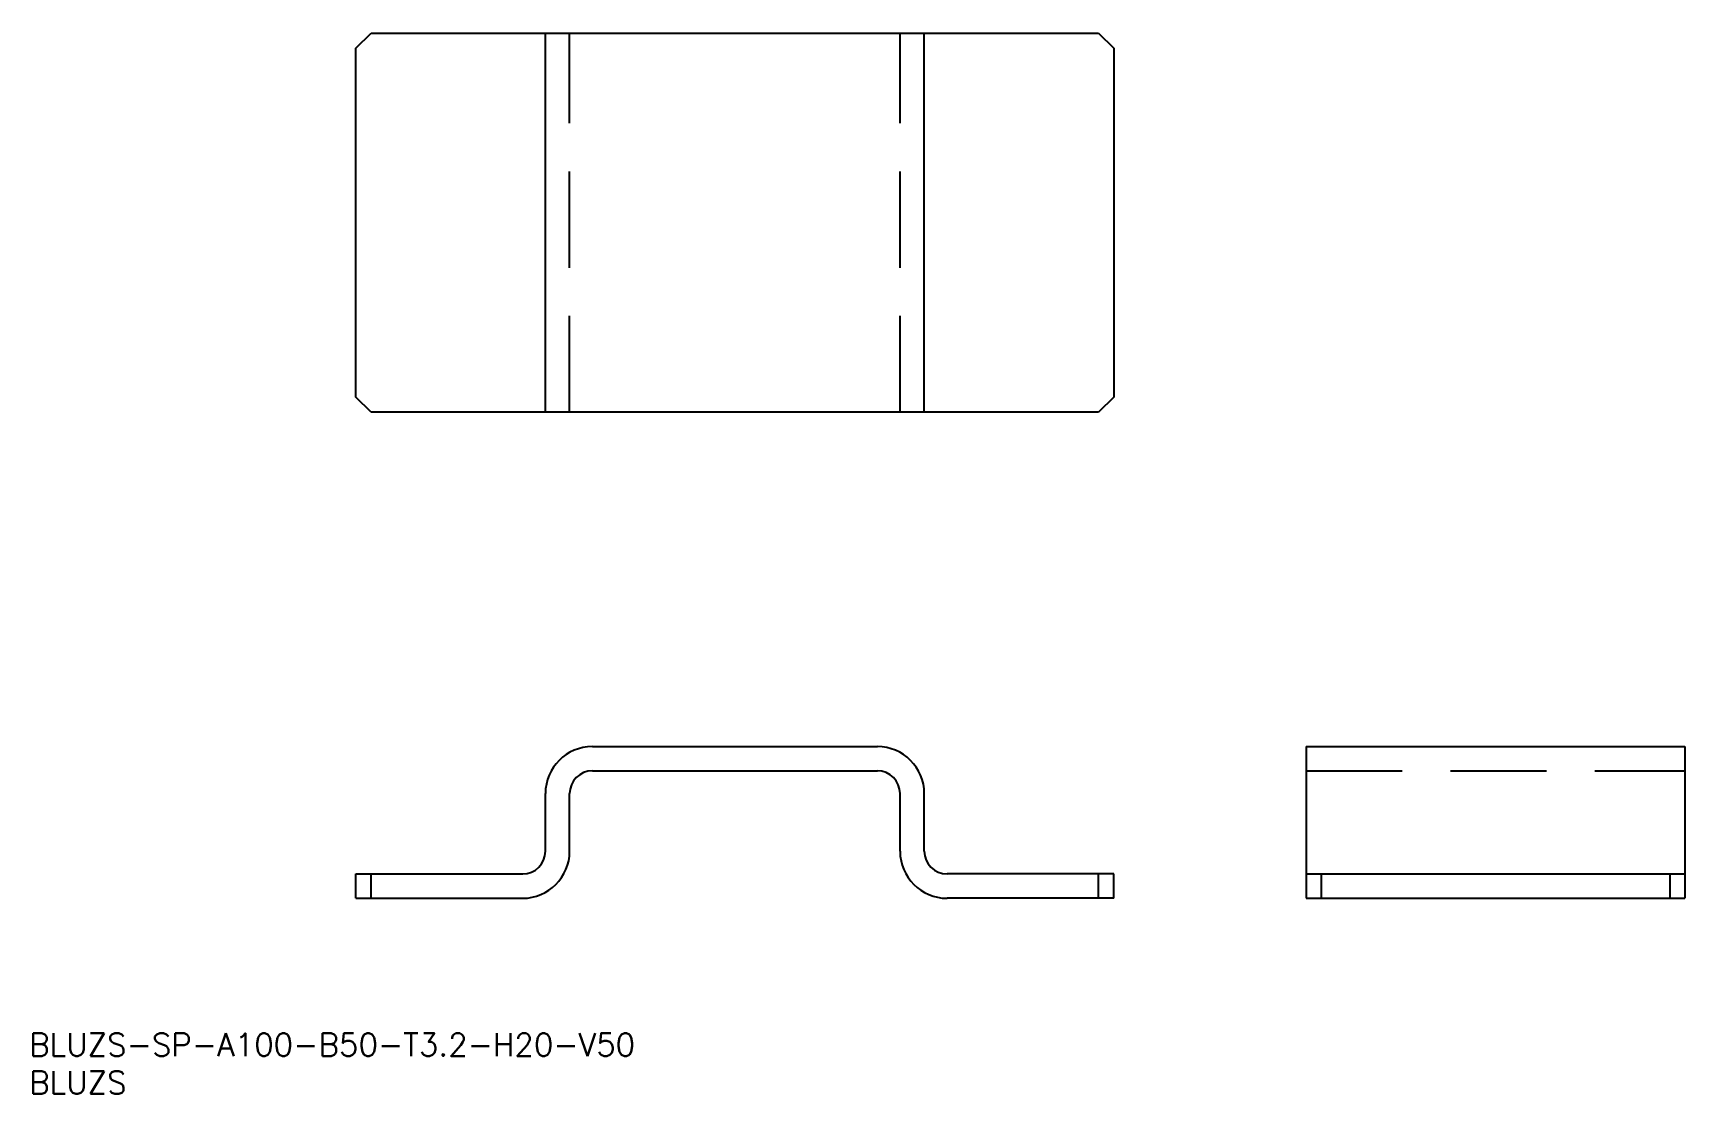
# Model space of a CAD drawing. Extents: x 1 to 218, y 0 to 140.
import ezdxf

# ---------------------------------------------------------------- set-up
doc = ezdxf.new("R2010")
doc.units = 0
doc.linetypes.add('DASHED', pattern=[19.05, 12.7, -6.35])
doc.layers.get('0').update_dxf_attribs({"linetype": 'CONTINUOUS'})
doc.styles.get("Standard").update_dxf_attribs({"font": 'txt.shx', "height": 3, "bigfont": 'bigfont.shx'})

# ---------------------------------------------------------------- blocks, each defined once
blk = doc.blocks.new('*U1')
at = {"color": 7, "linetype": 'CONTINUOUS'}
blk.add_text('BLUZS-SP-A100-B50-T3.2-H20-V50', height=3, dxfattribs=at).set_placement((0, 5))
blk = doc.blocks.new('*U2')
at = {"color": 7, "linetype": 'CONTINUOUS'}
blk.add_text('BLUZS', height=3, dxfattribs=at).set_placement((0, 0))

msp = doc.modelspace()

# ---------------------------------------------------------------- linework, layer by layer
at = {"color": 7, "linetype": 'CONTINUOUS'}
for p, q in [((43.122655, 137.893943), (45.122655, 139.893943)), ((45.122655, 139.893943), (141.122655, 139.893943)), ((68.122655, 89.893943), (68.122655, 139.893943)), ((118.122655, 89.893943), (118.122655, 139.893943)), ((141.122655, 139.893943), (143.122655, 137.893943)), ((43.122655, 91.893943), (43.122655, 137.893943)), ((143.122655, 137.893943), (143.122655, 91.893943)), ((45.122655, 89.893943), (43.122655, 91.893943)), ((143.122655, 91.893943), (141.122655, 89.893943)), ((141.122655, 89.893943), (45.122655, 89.893943)), ((74.322655, 45.805068), (111.922655, 45.805068)), ((168.490939, 45.805068), (218.490939, 45.805068)), ((168.490939, 45.805068), (168.490939, 25.805068)), ((218.490939, 45.805068), (218.490939, 25.805068)), ((74.322655, 42.605068), (111.922655, 42.605068)), ((68.122655, 32.005068), (68.122655, 39.605068)), ((71.322655, 32.005068), (71.322655, 39.605068)), ((114.922655, 32.005068), (114.922655, 39.605068)), ((118.122655, 32.005068), (118.122655, 39.605068)), ((43.122655, 29.005068), (65.122655, 29.005068)), ((43.122655, 25.805068), (43.122655, 29.005068)), ((45.122655, 25.805068), (45.122655, 29.005068)), ((143.122655, 29.005068), (121.122655, 29.005068)), ((141.122655, 25.805068), (141.122655, 29.005068)), ((143.122655, 25.805068), (143.122655, 29.005068)), ((168.490939, 29.005068), (218.490939, 29.005068)), ((170.490939, 29.005068), (170.490939, 25.805068)), ((216.490939, 29.005068), (216.490939, 25.805068)), ((43.122655, 25.805068), (65.122655, 25.805068)), ((143.122655, 25.805068), (121.122655, 25.805068)), ((168.490939, 25.805068), (218.490939, 25.805068))]:
    msp.add_line(p, q, dxfattribs=at)
at = {"color": 3, "linetype": 'DASHED'}
for p, q in [((71.322655, 89.893943), (71.322655, 139.893943)), ((114.922655, 89.893943), (114.922655, 139.893943)), ((168.490939, 42.605068), (218.490939, 42.605068))]:
    msp.add_line(p, q, dxfattribs=at)
at = {"color": 7, "linetype": 'CONTINUOUS'}
for centre, radius, start, end in [((74.322655, 39.605068), 6.2, 90, 180), ((111.922655, 39.605068), 6.2, 0, 90), ((74.322655, 39.605068), 3, 90, 180), ((111.922655, 39.605068), 3, 0, 90), ((65.122655, 32.005068), 3, 270, 0), ((65.122655, 32.005068), 6.2, 270, 0), ((121.122655, 32.005068), 6.2, 180, 270), ((121.122655, 32.005068), 3, 180, 270)]:
    msp.add_arc(centre, radius, start, end, dxfattribs=at)

# ---------------------------------------------------------------- block references
for name in ['*U1', '*U2']:
    msp.add_blockref(name, (0, 0), dxfattribs=at)

doc.saveas('drawing.dxf')
